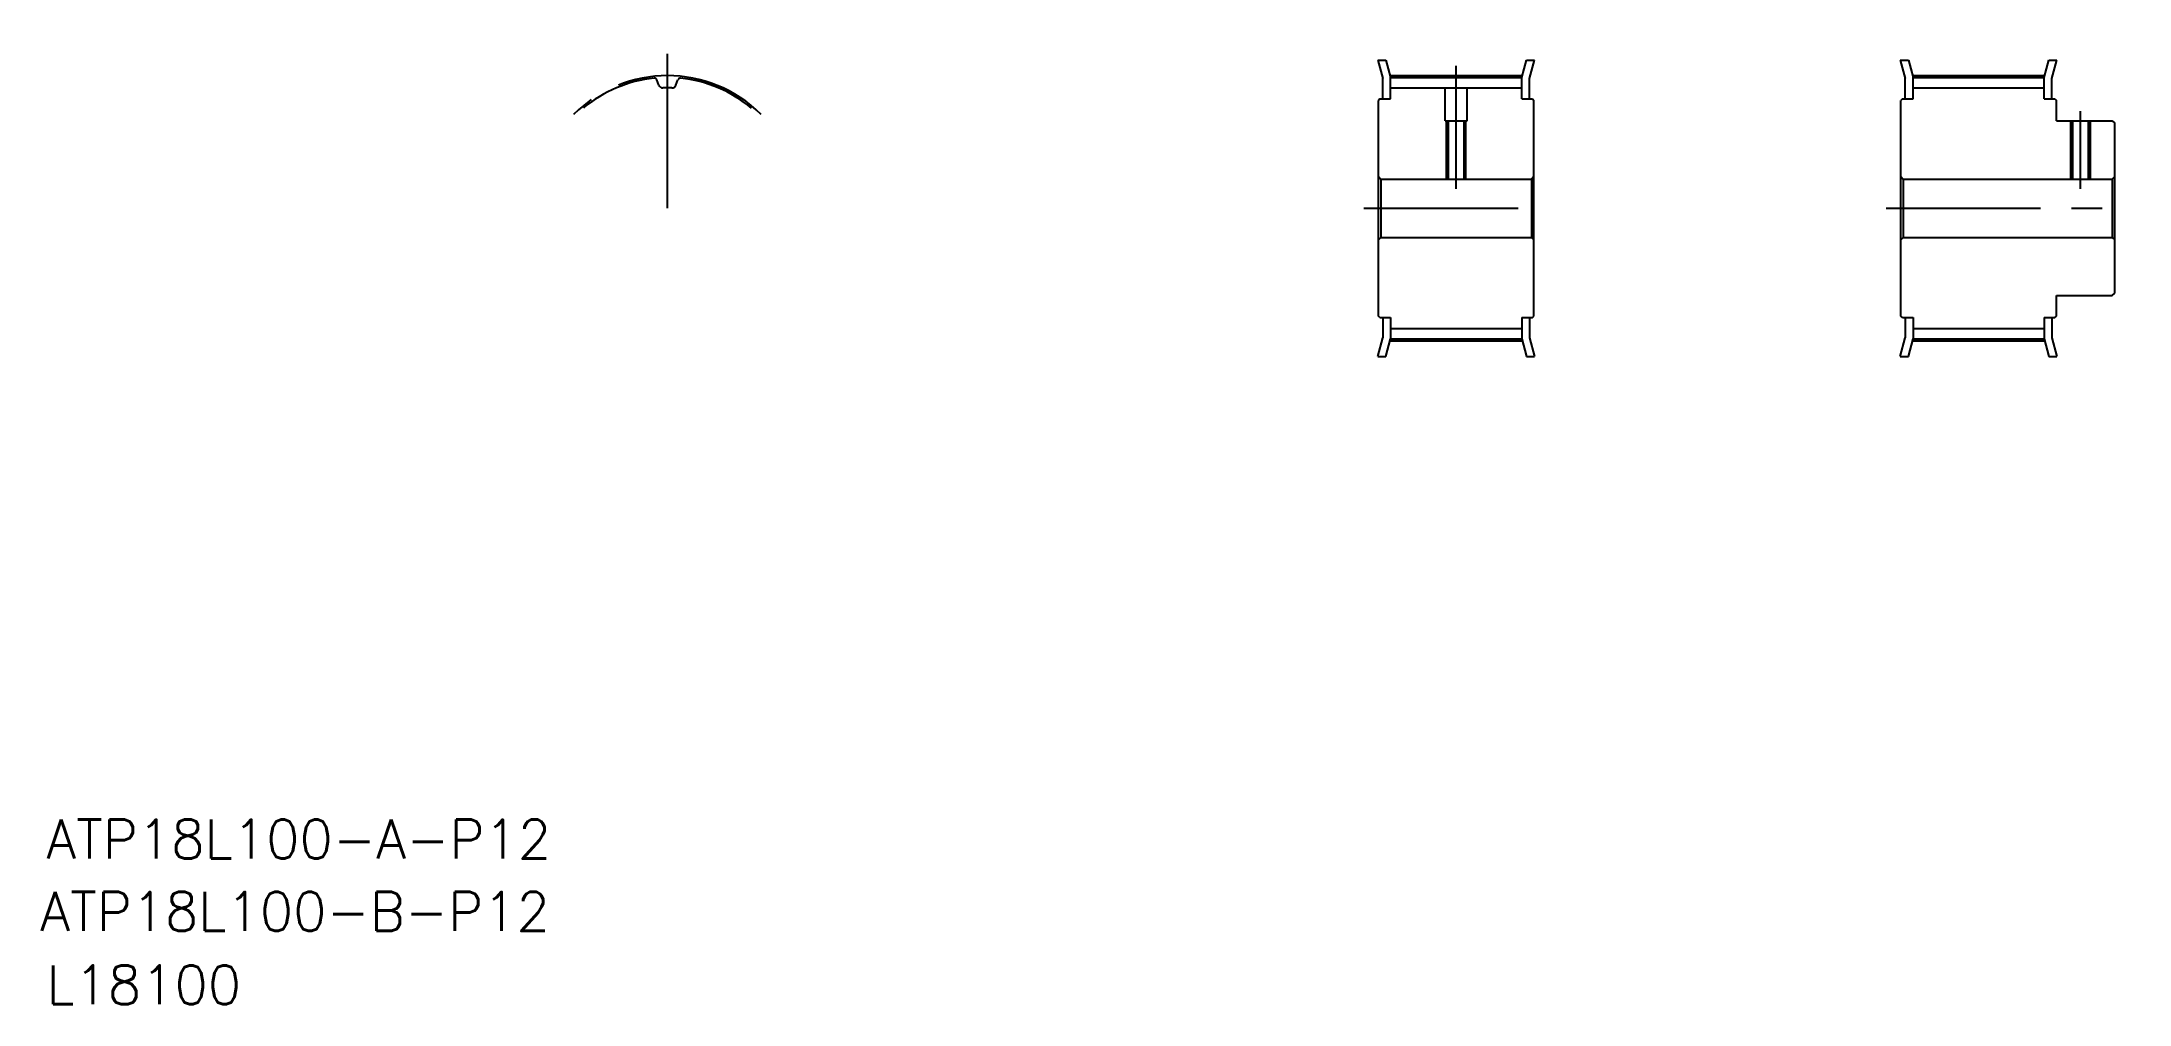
# Model space of a CAD drawing. Extents: x -182 to 248, y -81 to 117.
import ezdxf

# ---------------------------------------------------------------- set-up
doc = ezdxf.new("R2010")
doc.units = 0
doc.linetypes.add('CENTER', pattern=[50.8, 31.75, -6.35, 6.35, -6.35])
doc.linetypes.add('DASHED', pattern=[19.05, 12.7, -6.35])
doc.layers.get('0').update_dxf_attribs({"linetype": 'CONTINUOUS'})
doc.layers.add('CENTER', color=1, linetype='CENTER')
doc.styles.get("Standard").update_dxf_attribs({"font": 'txt', "bigfont": 'BIGFONT'})

msp = doc.modelspace()

# ---------------------------------------------------------------- linework, layer by layer
at = {"color": 7, "linetype": 'CONTINUOUS'}
for p, q in [((93.09, 112.99), (94.11, 109.19)), ((93.09, 112.99), (94.75, 112.99)), ((94.75, 112.99), (95.71, 109.4)), ((122.71, 109.4), (123.67, 112.99)), ((123.67, 112.99), (125.33, 112.99)), ((124.31, 109.19), (125.33, 112.99)), ((200.61, 112.99), (201.63, 109.19)), ((200.61, 112.99), (202.27, 112.99)), ((202.27, 112.99), (203.23, 109.4)), ((230.23, 109.4), (231.19, 112.99)), ((231.19, 112.99), (232.85, 112.99)), ((231.83, 109.19), (232.85, 112.99)), ((-54.92, 107.81), (-55.32, 108.91)), ((-51.38, 107.81), (-50.98, 108.91)), ((94.11, 104.99), (94.11, 109.19)), ((95.71, 109.4), (122.71, 109.4)), ((95.71, 104.99), (95.71, 109.4)), ((122.71, 104.99), (122.71, 109.4)), ((124.31, 104.99), (124.31, 109.19)), ((201.63, 104.99), (201.63, 109.19)), ((203.23, 109.4), (230.23, 109.4)), ((203.23, 104.99), (203.23, 109.4)), ((230.23, 104.99), (230.23, 109.4)), ((231.83, 104.99), (231.83, 109.19)), ((93.51, 104.99), (93.21, 104.69)), ((93.21, 60.29), (93.21, 104.69)), ((93.51, 104.99), (95.71, 104.99)), ((95.71, 107.27), (122.71, 107.27)), ((122.71, 104.99), (124.91, 104.99)), ((124.91, 104.99), (125.21, 104.69)), ((125.21, 60.29), (125.21, 104.69)), ((201.03, 104.99), (200.73, 104.69)), ((200.73, 60.29), (200.73, 104.69)), ((201.03, 104.99), (203.23, 104.99)), ((203.23, 107.27), (230.23, 107.27)), ((230.23, 104.99), (232.43, 104.99)), ((232.43, 104.99), (232.73, 104.69)), ((232.73, 100.49), (232.73, 104.69)), ((232.73, 100.49), (244.23, 100.49)), ((244.23, 100.49), (244.73, 99.99)), ((244.73, 64.99), (244.73, 99.99)), ((93.21, 88.99), (93.71, 88.49)), ((93.71, 88.49), (93.71, 76.49)), ((93.71, 88.49), (124.71, 88.49)), ((125.21, 88.99), (124.71, 88.49)), ((124.71, 88.49), (124.71, 76.49)), ((200.73, 88.99), (201.23, 88.49)), ((201.23, 88.49), (244.23, 88.49)), ((201.23, 88.49), (201.23, 76.49)), ((244.23, 88.49), (244.73, 88.99)), ((244.23, 88.49), (244.23, 76.49)), ((93.21, 75.99), (93.71, 76.49)), ((93.71, 76.49), (124.71, 76.49)), ((125.21, 75.99), (124.71, 76.49)), ((200.73, 75.99), (201.23, 76.49)), ((201.23, 76.49), (244.23, 76.49)), ((244.23, 76.49), (244.73, 75.99)), ((232.73, 64.49), (244.23, 64.49)), ((232.73, 60.29), (232.73, 64.49)), ((244.23, 64.49), (244.73, 64.99)), ((93.51, 59.99), (93.21, 60.29)), ((124.91, 59.99), (125.21, 60.29)), ((201.03, 59.99), (200.73, 60.29)), ((232.43, 59.99), (232.73, 60.29)), ((93.51, 59.99), (95.71, 59.99)), ((94.11, 59.99), (94.11, 55.8)), ((95.71, 59.99), (95.71, 55.59)), ((95.71, 57.72), (122.71, 57.72)), ((122.71, 59.99), (122.71, 55.59)), ((122.71, 59.99), (124.91, 59.99)), ((124.31, 59.99), (124.31, 55.8)), ((201.03, 59.99), (203.23, 59.99)), ((201.63, 59.99), (201.63, 55.8)), ((203.23, 59.99), (203.23, 55.59)), ((203.23, 57.72), (230.23, 57.72)), ((230.23, 59.99), (230.23, 55.59)), ((230.23, 59.99), (232.43, 59.99)), ((231.83, 59.99), (231.83, 55.8)), ((93.09, 51.99), (94.11, 55.8)), ((93.09, 51.99), (94.75, 51.99)), ((94.75, 51.99), (95.71, 55.59)), ((95.71, 55.59), (122.71, 55.59)), ((122.71, 55.59), (123.67, 51.99)), ((123.67, 51.99), (125.33, 51.99)), ((124.31, 55.8), (125.33, 51.99)), ((200.61, 51.99), (201.63, 55.8)), ((200.61, 51.99), (202.27, 51.99)), ((202.27, 51.99), (203.23, 55.59)), ((203.23, 55.59), (230.23, 55.59)), ((230.23, 55.59), (231.19, 51.99)), ((231.19, 51.99), (232.85, 51.99)), ((231.83, 55.8), (232.85, 51.99))]:
    msp.add_line(p, q, dxfattribs=at)
at = {"color": 3, "linetype": 'DASHED'}
for p, q in [((106.96, 100.49), (106.96, 107.27)), ((111.46, 100.49), (111.46, 107.27)), ((106.96, 100.49), (111.46, 100.49)), ((107.21, 88.49), (107.21, 100.49)), ((107.59, 88.49), (107.59, 100.49)), ((110.83, 88.49), (110.83, 100.49)), ((111.21, 88.49), (111.21, 100.49)), ((235.73, 88.49), (235.73, 100.49)), ((236.11, 88.49), (236.11, 100.49)), ((239.35, 88.49), (239.35, 100.49)), ((239.73, 88.49), (239.73, 100.49))]:
    msp.add_line(p, q, dxfattribs=at)
at = {"color": 7, "linetype": 'CONTINUOUS'}
for centre, radius, start, end in [((-53.15, 82.49), 26.9, 95.799, 130), ((-55.81, 108.73), 0.53, 20, 95.799), ((-54.11, 108.11), 0.86, 200, 272.1438), ((-52.19, 108.11), 0.86, 267.8562, 340), ((-50.48, 108.73), 0.53, 84.201, 160), ((-53.15, 82.49), 26.9, 50, 84.201), ((-53.15, 82.49), 24.77, 87.8562, 92.1438)]:
    msp.add_arc(centre, radius, start, end, dxfattribs=at)
at = {"layer": 'CENTER', "color": 1, "linetype": 'CENTER'}
for p, q in [((-53.15, 82.49), (-53.15, 116.75)), ((109.21, 86.49), (109.21, 111.78)), ((95.61, 109.78), (122.81, 109.78)), ((203.13, 109.78), (230.33, 109.78)), ((237.73, 86.49), (237.73, 102.49)), ((90.21, 82.49), (128.21, 82.49)), ((197.73, 82.49), (247.73, 82.49)), ((95.61, 55.21), (122.81, 55.21)), ((203.13, 55.21), (230.33, 55.21))]:
    msp.add_line(p, q, dxfattribs=at)
msp.add_arc((-53.15, 82.49), 27.28, 45, 135, dxfattribs=at)

# ---------------------------------------------------------------- texts
at = {"color": 7, "linetype": 'CONTINUOUS'}
for s, p in [('ATP18L100-A-P12', (-180.97, -51.38)), ('ATP18L100-B-P12', (-182.26, -66.27)), ('L18100', (-180.97, -81.38))]:
    msp.add_text(s, height=8, dxfattribs=at).set_placement(p)

doc.saveas('drawing.dxf')
